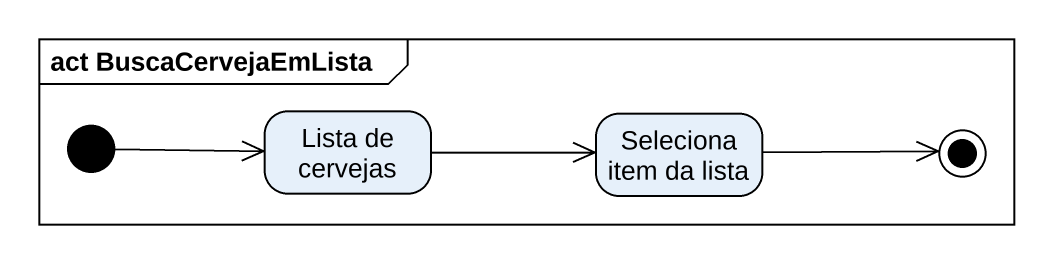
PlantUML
@startuml
mainframe act BuscaCervejaEmLista
hide empty description
state "Lista de cervejas" as Lista_de_cervejas
state "Seleciona item da lista" as Seleciona_item_da_lista
[*] -right-> Lista_de_cervejas
Lista_de_cervejas -right-> Seleciona_item_da_lista
Seleciona_item_da_lista -right-> [*]
@enduml
